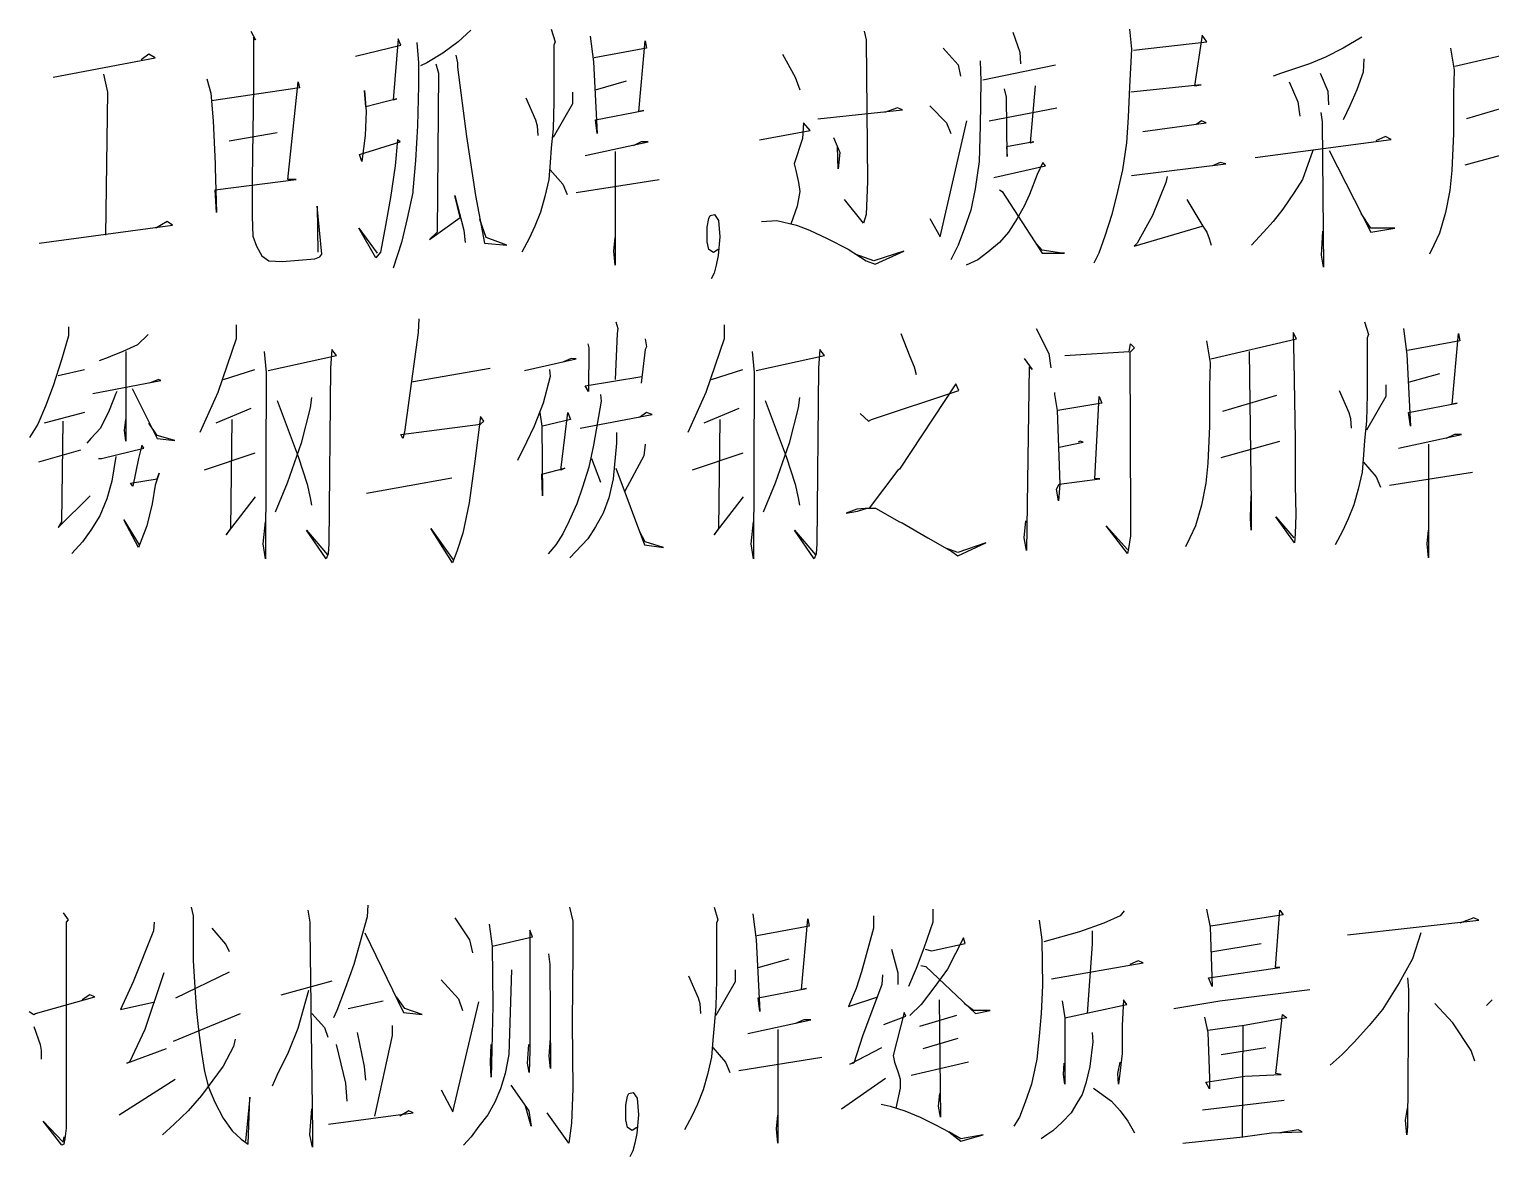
# Model space of a CAD drawing. Extents: x 0 to 8410, y 0 to 11890.
# Drawn here: x 6921.9 to 7221.4, y 10664.8 to 10896 of the extents above; entities that cross this region are included whole.
import ezdxf

# ---------------------------------------------------------------- set-up
doc = ezdxf.new("R2010")
doc.units = 0
doc.header["$MEASUREMENT"] = 0
doc.layers.add('6', color=7, linetype='Continuous')
doc.layers.add('8', color=7, linetype='Continuous')

# ---------------------------------------------------------------- blocks, each defined once
blk = doc.blocks.new('BLKENT759')
at = {"layer": '8', "color": 2, "linetype": 'Continuous'}
for p, q in [((7028.85, 10896), (7029.64, 10893.4)), ((7147.35, 10896), (7147.74, 10891.9)), ((6967.29, 10895.6), (6968.2, 10893.8)), ((6968.2, 10893.8), (6967.81, 10894.4)), ((6967.81, 10894.4), (6967.81, 10884.4)), ((6997.48, 10894), (6996.43, 10881.5)), ((6998, 10892.7), (6997.48, 10894)), ((7001.27, 10893.3), (7001.66, 10889.1)), ((7009.77, 10893.4), (7006.63, 10891.1)), ((7012.38, 10895.8), (7009.77, 10893.4)), ((7029.64, 10893.4), (7029.38, 10892.7)), ((7036.83, 10894.6), (7037.48, 10889.3)), ((7046.76, 10879.1), (7048.07, 10893.6)), ((7048.07, 10893.6), (7048.33, 10892.1)), ((7092.97, 10895.6), (7093.36, 10893.8)), ((7093.36, 10893.8), (7093.62, 10864.8)), ((7123.43, 10895.4), (7124.87, 10891.3)), ((7148.13, 10891.7), (7163.17, 10893.4)), ((7162.25, 10894.8), (7160.68, 10884.4)), ((7163.17, 10893.4), (7162.25, 10894.8)), ((7194.93, 10894.4), (7191.14, 10892.1)), ((6926.76, 10886.2), (6947.68, 10890.1)), ((6946.37, 10890.9), (6944.8, 10889.7)), ((6947.68, 10890.1), (6946.37, 10890.9)), ((6988.72, 10890.5), (6998, 10892.7)), ((7006.63, 10891.1), (7003.36, 10889.1)), ((7009.25, 10890.7), (7009.64, 10889.1)), ((7029.38, 10892.7), (7029.38, 10881.1)), ((7048.33, 10892.1), (7037.61, 10890.1)), ((7076.24, 10890.9), (7078.85, 10886.2)), ((7109.18, 10892.1), (7112.19, 10888.7)), ((7124.87, 10891.3), (7125, 10888.9)), ((7147.74, 10891.9), (7147.35, 10884.2)), ((7187.48, 10890.3), (7184.21, 10888.9)), ((7191.14, 10892.1), (7187.48, 10890.3)), ((7213.1, 10892.1), (7213.88, 10887.6)), ((7214.02, 10888.4), (7231.53, 10892.5)), ((7001.66, 10889.1), (7001.66, 10884.4)), ((7003.36, 10889.1), (7002.06, 10888.5)), ((7005.19, 10888.9), (7005.72, 10887)), ((7009.64, 10889.1), (7009.64, 10888.2)), ((7009.64, 10888.2), (7011.47, 10874)), ((7037.48, 10889.3), (7038.26, 10874.6)), ((7112.19, 10888.7), (7112.71, 10886.4)), ((7116.76, 10889.5), (7116.89, 10885.4)), ((7117.28, 10885.6), (7132.19, 10888.7)), ((7180.94, 10887.8), (7178.46, 10887)), ((7184.21, 10888.9), (7180.94, 10887.8)), ((7195.19, 10887.2), (7193.89, 10883.6)), ((7195.32, 10889.9), (7195.19, 10887.2)), ((7213.88, 10887.6), (7213.75, 10882.7)), ((6937.09, 10886.8), (6937.87, 10883.1)), ((6958.27, 10885.8), (6959.05, 10882.9)), ((6967.81, 10884.4), (6967.55, 10865.4)), ((6974.87, 10865.2), (6976.96, 10885.2)), ((6976.96, 10885.2), (6977.22, 10884)), ((7001.66, 10884.4), (7001.4, 10876.2)), ((7005.72, 10887), (7005.45, 10854.4)), ((7037.87, 10883.6), (7044.28, 10885.4)), ((7078.85, 10886.2), (7079.77, 10883.6)), ((7116.89, 10885.4), (7116.76, 10876.2)), ((7128, 10884.4), (7126.96, 10872.7)), ((7147.35, 10884.2), (7147.09, 10878)), ((7161.99, 10884.6), (7147.61, 10883.1)), ((7160.68, 10884.4), (7161.99, 10884.6)), ((7178.46, 10887), (7176.76, 10886.4)), ((7180.03, 10885.2), (7181.86, 10881.1)), ((7186.43, 10887), (7188, 10883.3)), ((6937.87, 10883.1), (6937.48, 10853.8)), ((6959.05, 10882.9), (6959.57, 10877.2)), ((6977.22, 10884), (6959.18, 10881.3)), ((6990.81, 10880.1), (6990.55, 10883.4)), ((6990.55, 10883.4), (6990.94, 10879.1)), ((6997.22, 10881.7), (6990.81, 10880.1)), ((6996.43, 10881.5), (6997.22, 10881.7)), ((7023.62, 10881.9), (7025.59, 10877.4)), ((7029.38, 10881.1), (7029.25, 10875.6)), ((7033.17, 10883.1), (7033.17, 10880.7)), ((7122.12, 10882.1), (7121.73, 10883.8)), ((7122.25, 10869.9), (7122.12, 10882.1)), ((7181.86, 10881.1), (7182.25, 10878.2)), ((7188, 10883.3), (7188.13, 10880.5)), ((7193.89, 10883.6), (7192.45, 10880.3)), ((7213.75, 10882.7), (7213.75, 10874.6)), ((6990.94, 10879.1), (6990.68, 10874.2)), ((7033.17, 10880.7), (7029.25, 10873.8)), ((7037.87, 10877.4), (7047.81, 10879.3)), ((7047.81, 10879.3), (7046.76, 10879.1)), ((7083.43, 10877.6), (7100.81, 10879.5)), ((7099.77, 10879.9), (7097.15, 10878.9)), ((7100.81, 10879.5), (7099.77, 10879.9)), ((7106.43, 10880.3), (7109.83, 10876.8)), ((7118.59, 10877.2), (7132.45, 10879.9)), ((7186.56, 10878.9), (7186.83, 10877)), ((7192.45, 10880.3), (7191.14, 10877.4)), ((7227.48, 10880.9), (7216.37, 10877.6)), ((6959.57, 10877.2), (6959.96, 10868.4)), ((7001.4, 10876.2), (7001.01, 10869.1)), ((7025.59, 10877.4), (7025.98, 10876.2)), ((7025.98, 10876.2), (7026.11, 10874.2)), ((7029.25, 10875.6), (7028.85, 10871.7)), ((7038.26, 10874.6), (7037.87, 10877.4)), ((7071.53, 10873.3), (7081.86, 10875.2)), ((7080.55, 10876.8), (7080.29, 10873.6)), ((7081.86, 10875.2), (7080.55, 10876.8)), ((7108.53, 10853.4), (7114.02, 10877.2)), ((7109.83, 10876.8), (7110.75, 10874.6)), ((7116.76, 10876.2), (7116.5, 10868.9)), ((7147.09, 10878), (7146.7, 10872.7)), ((7150.09, 10875), (7163.04, 10876.8)), ((7162.12, 10877.2), (7160.94, 10876.4)), ((7163.04, 10876.8), (7162.12, 10877.2)), ((7186.83, 10877), (7187.09, 10847.2)), ((6962.84, 10873.1), (6972.64, 10874.8)), ((6989.51, 10870.3), (6997.87, 10872.9)), ((6990.68, 10874.2), (6990.03, 10868.9)), ((6997.35, 10873.3), (6996.83, 10868)), ((6997.87, 10872.9), (6997.35, 10873.3)), ((7011.47, 10874), (7013.3, 10861.9)), ((7035.78, 10870.1), (7048.72, 10872.9)), ((7047.28, 10872.9), (7045.59, 10872.1)), ((7048.72, 10872.9), (7047.28, 10872.9)), ((7080.29, 10873.6), (7078.59, 10868.4)), ((7086.7, 10873.8), (7088, 10870.7)), ((7127.74, 10872.9), (7122.12, 10871.9)), ((7126.96, 10872.7), (7127.74, 10872.9)), ((7146.7, 10872.7), (7145.91, 10867.2)), ((7173.1, 10869.7), (7200.94, 10873.4)), ((7199.77, 10874), (7197.81, 10873.1)), ((7200.94, 10873.4), (7199.77, 10874)), ((7213.75, 10874.6), (7213.36, 10867)), ((6990.03, 10868.9), (6989.51, 10870.3)), ((7001.01, 10869.1), (7000.49, 10862.9)), ((7028.85, 10871.7), (7028.59, 10868.7)), ((7041.93, 10870.9), (7041.93, 10847.6)), ((7087.61, 10867.4), (7087.48, 10871.9)), ((7088, 10870.7), (7087.61, 10867.4)), ((7122.12, 10871.9), (7122.25, 10869.9)), ((7184.87, 10871.1), (7182.77, 10865.2)), ((7188.26, 10871.1), (7196.76, 10854.4)), ((7216.11, 10868.2), (7228.13, 10871.5)), ((6959.96, 10868.4), (6959.96, 10867.6)), ((6959.96, 10867.6), (6960.23, 10858.4)), ((6996.83, 10868), (6995.91, 10861.5)), ((7028.59, 10868.7), (7028.33, 10865.2)), ((7028.59, 10867.2), (7031.21, 10864.2)), ((7078.59, 10868.4), (7078.98, 10867)), ((7078.98, 10867), (7079.51, 10864.6)), ((7116.5, 10868.9), (7115.72, 10863.3)), ((7119.51, 10865.6), (7130.09, 10868)), ((7128.4, 10866.2), (7126.83, 10862.1)), ((7129.57, 10868.7), (7128.4, 10866.2)), ((7130.09, 10868), (7129.57, 10868.7)), ((7145.91, 10867.2), (7144.87, 10862.7)), ((7147.74, 10866), (7167.09, 10868.4)), ((7165.91, 10868.7), (7164.34, 10868)), ((7167.09, 10868.4), (7165.91, 10868.7)), ((7213.36, 10867), (7212.97, 10862.9)), ((6959.96, 10863.1), (6976.57, 10865.2)), ((6960.23, 10858.4), (6959.96, 10863.1)), ((6967.55, 10865.4), (6967.55, 10857.6)), ((6976.57, 10865.2), (6974.87, 10865.2)), ((7028.33, 10865.2), (7027.55, 10861.7)), ((7031.21, 10864.2), (7032.12, 10862.1)), ((7033.95, 10862.5), (7050.94, 10865.2)), ((7079.51, 10864.6), (7079.77, 10862.7)), ((7093.62, 10864.8), (7093.36, 10858)), ((7115.72, 10863.3), (7114.8, 10858.9)), ((7120.68, 10863.1), (7121.21, 10862.7)), ((7154.8, 10864.6), (7152.06, 10857.8)), ((7155.06, 10865.8), (7154.8, 10864.6)), ((7182.77, 10865.2), (7181.07, 10862.5)), ((6995.91, 10861.5), (6994.74, 10855)), ((7000.49, 10862.5), (6999.31, 10857.2)), ((7000.49, 10862.9), (7000.49, 10862.5)), ((7010.16, 10857.4), (7009.11, 10861.9)), ((7009.11, 10861.9), (7010.94, 10854.8)), ((7013.3, 10861.9), (7015.13, 10852.1)), ((7027.55, 10861.7), (7026.63, 10858.5)), ((7079.77, 10862.7), (7079.25, 10859.7)), ((7092.84, 10856.2), (7088.92, 10861.1)), ((7121.21, 10862.7), (7129.44, 10850.1)), ((7126.83, 10862.1), (7125.78, 10859.7)), ((7144.87, 10862.7), (7143.69, 10858)), ((7159.11, 10861.1), (7162.38, 10855.6)), ((7181.07, 10862.5), (7178.72, 10859.1)), ((7212.97, 10862.9), (7212.06, 10858.4)), ((6967.55, 10857.6), (6967.68, 10853.6)), ((6981.8, 10849.9), (6980.88, 10859.7)), ((6980.88, 10859.7), (6981.01, 10850.3)), ((6999.31, 10857.2), (6998.13, 10852.3)), ((7003.89, 10852.9), (7010.16, 10857.4)), ((7026.63, 10858.5), (7025.45, 10855.6)), ((7060.81, 10855.4), (7061.14, 10857.2)), ((7061.14, 10857.2), (7061.4, 10857.8)), ((7061.4, 10857.8), (7062.32, 10858)), ((7062.32, 10858), (7063.1, 10856.8)), ((7079.25, 10859.7), (7077.94, 10856)), ((7093.36, 10858), (7092.84, 10856.2)), ((7106.43, 10857.2), (7108.53, 10853.4)), ((7114.8, 10858.9), (7113.49, 10855.2)), ((7124.34, 10857.2), (7122.51, 10854.4)), ((7125.78, 10859.7), (7124.34, 10857.2)), ((7143.69, 10858), (7142.25, 10853.6)), ((7152.06, 10857.8), (7148.92, 10852.1)), ((7178.72, 10859.1), (7176.76, 10856.6)), ((7196.76, 10855.2), (7194.8, 10858.2)), ((7212.06, 10858.4), (7210.88, 10854.2)), ((6923.89, 10852.1), (6951.21, 10855.8)), ((6950.16, 10856.6), (6947.81, 10855.2)), ((6951.21, 10855.8), (6950.16, 10856.6)), ((6992.91, 10849.1), (6989.38, 10855.2)), ((6989.38, 10855.2), (6993.17, 10850.1)), ((6994.74, 10855), (6993.82, 10850.3)), ((7005.45, 10854.4), (7003.89, 10852.9)), ((7010.94, 10854.8), (7011.21, 10852.3)), ((7015.52, 10853.3), (7014.21, 10857)), ((7025.45, 10855.6), (7024.28, 10853.1)), ((7060.81, 10852.4), (7060.81, 10855.4)), ((7063.1, 10856.8), (7063.36, 10853.4)), ((7071.93, 10856.6), (7075.06, 10856.8)), ((7075.06, 10856.8), (7079.11, 10855.8)), ((7079.11, 10855.8), (7081.73, 10854.8)), ((7081.73, 10854.8), (7085.39, 10853.1)), ((7113.49, 10855.2), (7112.19, 10851.7)), ((7122.51, 10854.4), (7120.68, 10852.3)), ((7148.26, 10851.5), (7162.25, 10855.6)), ((7162.38, 10855.6), (7163.17, 10854.4)), ((7163.17, 10854.4), (7163.69, 10853.1)), ((7174.8, 10854.4), (7172.32, 10851.7)), ((7176.76, 10856.6), (7174.8, 10854.4)), ((7186.7, 10849.7), (7186.96, 10854.6)), ((7196.76, 10854.4), (7201.73, 10855.2)), ((7201.73, 10855.2), (7196.76, 10855.2)), ((7210.88, 10854.2), (7209.7, 10851.7)), ((6967.68, 10853.6), (6968.46, 10851.5)), ((6968.46, 10851.5), (6969.51, 10849.5)), ((6998.13, 10852.3), (6996.43, 10847)), ((7015.13, 10852.1), (7019.7, 10851.7)), ((7019.7, 10851.7), (7015.52, 10853.3)), ((7024.28, 10853.1), (7022.84, 10850.3)), ((7041.66, 10850.5), (7041.93, 10853.3)), ((7061.14, 10850.8), (7060.81, 10852.4)), ((7063.36, 10853.4), (7063.04, 10849.6)), ((7085.39, 10853.1), (7089.7, 10850.9)), ((7112.19, 10851.7), (7110.75, 10848.7)), ((7120.68, 10852.3), (7118.33, 10850.3)), ((7129.44, 10850.7), (7127.87, 10852.5)), ((7142.25, 10853.6), (7141.07, 10850.1)), ((7148.92, 10852.1), (7148.26, 10851.5)), ((7163.69, 10853.1), (7164.08, 10851.7)), ((7209.7, 10851.7), (7208.79, 10849.9)), ((6969.51, 10849.5), (6970.94, 10848.5)), ((6970.94, 10848.5), (6973.69, 10848.4)), ((6973.69, 10848.4), (6980.36, 10848.9)), ((6980.36, 10848.9), (6981.4, 10849.3)), ((6981.4, 10849.3), (6981.8, 10849.9)), ((6993.82, 10850.3), (6992.91, 10849.1)), ((7041.93, 10847.6), (7041.66, 10850.5)), ((7062.06, 10850.2), (7061.14, 10850.8)), ((7063.04, 10850.8), (7062.06, 10850.2)), ((7063.04, 10849.6), (7062.64, 10847.6)), ((7089.7, 10850.9), (7093.36, 10848.5)), ((7094.93, 10848.5), (7091.14, 10849.9)), ((7093.36, 10848.5), (7095.19, 10847.8)), ((7101.08, 10850.5), (7094.93, 10848.5)), ((7095.19, 10847.8), (7101.08, 10850.5)), ((7116.24, 10848.7), (7113.89, 10847.6)), ((7118.33, 10850.3), (7116.24, 10848.7)), ((7133.49, 10850.1), (7129.44, 10850.7)), ((7129.44, 10850.1), (7134.02, 10850.1)), ((7134.02, 10850.1), (7133.49, 10850.1)), ((7141.07, 10850.1), (7140.03, 10848)), ((7187.09, 10847.2), (7186.7, 10849.7)), ((7062.19, 10846), (7061.6, 10844.8)), ((7062.64, 10847.6), (7062.19, 10846)), ((7001.67, 10836.6), (7001.54, 10833.8)), ((6929.9, 10833.1), (6928.46, 10828.2)), ((6929.9, 10835), (6929.9, 10833.1)), ((6946.24, 10833.4), (6944.02, 10831.3)), ((6964.28, 10835.4), (6964.28, 10832.5)), ((7001.54, 10833.8), (6998.79, 10813.4)), ((7042.32, 10833.6), (7041.93, 10824.2)), ((7042.06, 10836), (7042.45, 10834.6)), ((7042.45, 10834.6), (7042.32, 10833.6)), ((7064.28, 10835.4), (7064.28, 10832.5)), ((7100.49, 10833.6), (7102.32, 10828.9)), ((7128.2, 10834.6), (7130.82, 10829.5)), ((7181.53, 10832.5), (7180.88, 10833.8)), ((7180.88, 10833.8), (7181.01, 10828)), ((7195.52, 10836), (7196.31, 10833.4)), ((7196.31, 10833.4), (7196.04, 10832.7)), ((7203.49, 10834.6), (7204.15, 10829.3)), ((7213.43, 10819.1), (7214.74, 10833.6)), ((7214.74, 10833.6), (7215, 10832.1)), ((6944.02, 10831.3), (6941.01, 10829.9)), ((6964.28, 10832.5), (6960.49, 10821.5)), ((6983.89, 10830.3), (6983.63, 10826.6)), ((6984.8, 10829.1), (6983.89, 10830.3)), ((7036.31, 10831.5), (7036.57, 10830.7)), ((7036.57, 10830.7), (7036.44, 10821.7)), ((7048.07, 10830.3), (7047.29, 10823.4)), ((7048.07, 10832.5), (7048.33, 10830.9)), ((7048.33, 10830.9), (7048.07, 10830.3)), ((7064.28, 10832.5), (7060.49, 10821.5)), ((7083.89, 10830.3), (7083.63, 10826.6)), ((7084.8, 10829.1), (7083.89, 10830.3)), ((7147.29, 10829.9), (7147.55, 10831.5)), ((7148.33, 10830.7), (7147.42, 10829.7)), ((7147.55, 10831.5), (7148.33, 10830.7)), ((7163.1, 10832.1), (7163.89, 10827.6)), ((7164.02, 10828.4), (7181.53, 10832.5)), ((7196.04, 10832.7), (7196.04, 10821.1)), ((7215, 10832.1), (7204.28, 10830.1)), ((6928.46, 10828.2), (6926.76, 10822.9)), ((6938.01, 10828.7), (6936.18, 10828)), ((6938.53, 10828.9), (6938.01, 10828.7)), ((6941.01, 10829.9), (6938.53, 10828.9)), ((6941.67, 10829.9), (6941.67, 10811.5)), ((6970.03, 10829.9), (6970.42, 10825.6)), ((6970.82, 10826), (6984.8, 10829.1)), ((7023.37, 10826), (7033.95, 10828.4)), ((7032.91, 10828.5), (7031.34, 10827.8)), ((7033.95, 10828.4), (7032.91, 10828.5)), ((7070.03, 10829.9), (7070.42, 10825.6)), ((7070.82, 10826), (7084.8, 10829.1)), ((7102.32, 10828.9), (7103.23, 10826.8)), ((7125.72, 10828.5), (7127.42, 10826.2)), ((7130.82, 10829.5), (7131.21, 10826.6)), ((7134.08, 10829.1), (7147.29, 10829.9)), ((7147.42, 10829.7), (7147.55, 10795.4)), ((7163.89, 10827.6), (7163.76, 10822.7)), ((7171.86, 10829.9), (7172.25, 10798.7)), ((7181.01, 10828), (7181.27, 10811.9)), ((7204.15, 10829.3), (7204.93, 10814.6)), ((6927.81, 10825), (6933.17, 10826.2)), ((6948.33, 10824.2), (6946.5, 10823.4)), ((6948.86, 10824), (6948.33, 10824.2)), ((6961.67, 10824.2), (6968.07, 10826.2)), ((6970.42, 10825.6), (6970.29, 10787.4)), ((6983.63, 10826.6), (6983.23, 10790.5)), ((7016.31, 10826.4), (7000.23, 10823.6)), ((7028.59, 10824.8), (7027.16, 10819.3)), ((7028.46, 10826.2), (7028.59, 10824.8)), ((7035.78, 10822.9), (7047.42, 10824.8)), ((7061.67, 10824.2), (7068.07, 10826.2)), ((7070.42, 10825.6), (7070.29, 10787.4)), ((7083.63, 10826.6), (7083.23, 10790.5)), ((7103.23, 10826.8), (7103.63, 10825.2)), ((7126.76, 10826.8), (7126.24, 10789.1)), ((7127.42, 10826.2), (7126.76, 10826.8)), ((7204.54, 10823.6), (7210.95, 10825.4)), ((6926.76, 10822.9), (6925.2, 10818.7)), ((6934.87, 10821.3), (6948.86, 10824)), ((6939.58, 10821.3), (6938.27, 10817.8)), ((6939.84, 10821.7), (6939.58, 10821.3)), ((6942.97, 10822.3), (6948.07, 10812.1)), ((6960.49, 10821.5), (6958.66, 10817.4)), ((7036.44, 10821.7), (7035.78, 10822.9)), ((7060.49, 10821.5), (7058.66, 10817.4)), ((7094.48, 10816), (7112.38, 10821.9)), ((7111.73, 10823.3), (7100.23, 10805.8)), ((7112.38, 10821.9), (7111.73, 10823.3)), ((7131.99, 10821.5), (7131.99, 10821.1)), ((7163.76, 10822.7), (7163.76, 10814.6)), ((7190.29, 10821.9), (7192.25, 10817.4)), ((7199.84, 10823.1), (7199.84, 10820.7)), ((6925.2, 10818.7), (6923.63, 10815)), ((6967.29, 10818.2), (6960.1, 10815.2)), ((6972.65, 10819.9), (6976.96, 10808.4)), ((6979.44, 10818.4), (6977.61, 10811.1)), ((6979.71, 10820.5), (6979.44, 10818.4)), ((7027.16, 10819.3), (7025.33, 10814.6)), ((7039.05, 10819.7), (7037.48, 10810.7)), ((7038.92, 10821.1), (7039.05, 10819.7)), ((7067.29, 10818.2), (7060.1, 10815.2)), ((7072.65, 10819.9), (7076.96, 10808.4)), ((7079.44, 10818.4), (7077.61, 10811.1)), ((7079.71, 10820.5), (7079.44, 10818.4)), ((7131.99, 10821.1), (7132.52, 10817.8)), ((7141.67, 10819.3), (7132.65, 10817.8)), ((7140.23, 10803.8), (7141.14, 10820.7)), ((7141.14, 10820.7), (7141.67, 10819.3)), ((7177.48, 10820.9), (7166.37, 10817.6)), ((7196.04, 10821.1), (7195.91, 10815.6)), ((7199.84, 10820.7), (7195.91, 10813.8)), ((7204.54, 10817.4), (7214.48, 10819.3)), ((7214.48, 10819.3), (7213.43, 10819.1)), ((6933.17, 10817.4), (6924.93, 10815.2)), ((6928.73, 10815.6), (6928.46, 10795)), ((6938.27, 10817.8), (6936.44, 10814.2)), ((6941.41, 10813.8), (6941.67, 10816)), ((6948.07, 10812.7), (6946.37, 10815.2)), ((6958.66, 10817.4), (6956.83, 10813.3)), ((6963.37, 10816), (6963.1, 10793.6)), ((7014.35, 10816.6), (7013.17, 10807.4)), ((7015, 10815.6), (7014.35, 10816.6)), ((7014.35, 10815), (7015, 10815.6)), ((7026.5, 10817.4), (7026.89, 10814.6)), ((7032.78, 10816), (7027.03, 10814.6)), ((7030.82, 10805.6), (7032.25, 10817.4)), ((7032.25, 10817.4), (7032.78, 10816)), ((7034.74, 10814.2), (7049.51, 10817)), ((7048.33, 10817.4), (7046.89, 10816.4)), ((7049.51, 10817), (7048.33, 10817.4)), ((7058.66, 10817.4), (7056.83, 10813.3)), ((7063.37, 10816), (7063.1, 10793.6)), ((7092.12, 10817.2), (7093.82, 10815.6)), ((7093.82, 10815.6), (7094.48, 10816)), ((7132.52, 10817.8), (7133.04, 10802.7)), ((7192.25, 10817.4), (7192.65, 10816.2)), ((7192.65, 10816.2), (7192.78, 10814.2)), ((7195.91, 10815.6), (7195.52, 10811.7)), ((7204.93, 10814.6), (7204.54, 10817.4)), ((6923.63, 10815), (6921.93, 10812.3)), ((6936.44, 10814.2), (6934.48, 10812.1)), ((6941.67, 10811.5), (6941.41, 10813.8)), ((6951.73, 10811.7), (6948.07, 10812.7)), ((6998.01, 10812.9), (7014.35, 10815)), ((6998.4, 10812.1), (6998.01, 10812.9)), ((6998.79, 10813.4), (6998.4, 10812.1)), ((7025.33, 10814.6), (7023.76, 10811.3)), ((7026.89, 10814.6), (7027.03, 10800.3)), ((7042.19, 10813.3), (7042.19, 10811.1)), ((7163.76, 10814.6), (7163.36, 10807)), ((7202.45, 10810.1), (7215.39, 10812.9)), ((7213.95, 10812.9), (7212.25, 10812.1)), ((7215.39, 10812.9), (7213.95, 10812.9)), ((6932.39, 10809.7), (6923.76, 10807.2)), ((6934.48, 10812.1), (6933.69, 10811.1)), ((6936.7, 10808), (6945.33, 10810.1)), ((6944.93, 10810.7), (6944.28, 10808)), ((6945.33, 10810.1), (6944.93, 10810.7)), ((6948.07, 10812.1), (6951.73, 10811.7)), ((6977.61, 10811.1), (6974.74, 10802.9)), ((7023.76, 10811.3), (7021.93, 10807.6)), ((7037.48, 10810.7), (7036.57, 10806.2)), ((7042.19, 10811.1), (7041.54, 10803.8)), ((7048.07, 10810.9), (7047.81, 10808.5)), ((7077.61, 10811.1), (7074.74, 10802.9)), ((7132.91, 10810.3), (7137.87, 10811.3)), ((7137.22, 10811.5), (7136.83, 10811.3)), ((7137.87, 10811.3), (7137.22, 10811.5)), ((7166.11, 10808.2), (7178.14, 10811.5)), ((7181.27, 10811.9), (7181.27, 10803.4)), ((7195.52, 10811.7), (7195.26, 10808.7)), ((7208.59, 10810.9), (7208.59, 10787.6)), ((6936.05, 10808), (6936.7, 10808)), ((6939.58, 10808.4), (6938.79, 10803.3)), ((6944.28, 10808), (6943.1, 10802.3)), ((6968.07, 10809.1), (6957.74, 10805.6)), ((6976.96, 10808.4), (6978.79, 10802.7)), ((7013.17, 10807.4), (7011.99, 10798.9)), ((7036.57, 10806.2), (7035.26, 10802.1)), ((7037.09, 10808), (7038.92, 10803.1)), ((7047.81, 10808.5), (7043.89, 10801.3)), ((7068.07, 10809.1), (7057.74, 10805.6)), ((7076.96, 10808.4), (7078.79, 10802.7)), ((7163.36, 10807), (7162.97, 10802.9)), ((7195.26, 10808.7), (7195, 10805.2)), ((7195.26, 10807.2), (7197.87, 10804.2)), ((6938.79, 10803.3), (6937.75, 10799.7)), ((6942.58, 10802.9), (6948.07, 10803.8)), ((6948.46, 10805), (6947.68, 10802.5)), ((6948.07, 10803.8), (6948.46, 10805)), ((6990.95, 10800.9), (7008.46, 10804)), ((7026.89, 10804.8), (7031.6, 10806)), ((7027.03, 10800.3), (7026.89, 10804.8)), ((7031.6, 10806), (7030.82, 10805.6)), ((7041.54, 10803.8), (7040.62, 10799.9)), ((7042.06, 10806), (7047.94, 10790.3)), ((7099.84, 10805.6), (7093.95, 10797.8)), ((7100.23, 10805.8), (7099.84, 10805.6)), ((7132.91, 10802.7), (7141.27, 10803.8)), ((7141.27, 10803.8), (7140.23, 10803.8)), ((7181.27, 10803.4), (7181.27, 10802.5)), ((7195, 10805.2), (7194.21, 10801.7)), ((7197.87, 10804.2), (7198.79, 10802.1)), ((7200.62, 10802.5), (7217.61, 10805.2)), ((6927.81, 10793.8), (6934.35, 10800.3)), ((6943.1, 10802.3), (6942.58, 10802.9)), ((6947.68, 10802.5), (6947.03, 10798.7)), ((6974.74, 10802.9), (6972.25, 10797)), ((6978.79, 10802.7), (6979.44, 10799.9)), ((7035.26, 10802.1), (7034.08, 10798.7)), ((7074.74, 10802.9), (7072.25, 10797)), ((7078.79, 10802.7), (7079.44, 10799.9)), ((7132.38, 10801.7), (7132.91, 10802.7)), ((7132.78, 10799.3), (7132.38, 10801.7)), ((7133.04, 10802.7), (7132.78, 10799.3)), ((7162.97, 10802.9), (7162.06, 10798.4)), ((7172.12, 10795.8), (7172.25, 10800.3)), ((7181.27, 10802.5), (7181.4, 10796.4)), ((7194.21, 10801.7), (7193.3, 10798.5)), ((6937.75, 10799.7), (6936.31, 10796.2)), ((6947.03, 10798.7), (6945.98, 10794.2)), ((6962.19, 10792.3), (6968.2, 10800.1)), ((6979.44, 10799.9), (6979.71, 10798.4)), ((7011.99, 10798.9), (7010.69, 10792.7)), ((7034.08, 10798.7), (7032.52, 10795.2)), ((7040.62, 10799.9), (7039.44, 10796.8)), ((7062.19, 10792.3), (7068.2, 10800.1)), ((7079.44, 10799.9), (7079.71, 10798.4)), ((7091.47, 10797.6), (7089.25, 10796.8)), ((7089.25, 10796.8), (7091.6, 10797.2)), ((7093.95, 10797.8), (7091.47, 10797.6)), ((7091.6, 10797.2), (7093.56, 10797.8)), ((7093.56, 10797.8), (7095.26, 10797.8)), ((7095.26, 10797.8), (7100.23, 10795)), ((7162.06, 10798.4), (7160.88, 10794.2)), ((7172.25, 10798.7), (7172.25, 10793.3)), ((7193.3, 10798.5), (7192.12, 10795.6)), ((6928.46, 10795), (6927.81, 10793.8)), ((6936.31, 10796.2), (6934.48, 10793.3)), ((6944.28, 10789.7), (6941.27, 10795.4)), ((6941.27, 10795.4), (6944.41, 10790.3)), ((6945.98, 10794.2), (6944.93, 10791.5)), ((6969.77, 10790.5), (6970.29, 10795)), ((7032.52, 10795.2), (7031.21, 10792.5)), ((7039.44, 10796.8), (7037.88, 10794)), ((7069.77, 10790.5), (7070.29, 10795)), ((7100.23, 10795), (7100.75, 10794.8)), ((7100.75, 10794.8), (7105.98, 10791.7)), ((7125.72, 10791.7), (7126.11, 10795.2)), ((7146.89, 10788.5), (7142.58, 10794.2)), ((7142.58, 10794.2), (7146.89, 10789.3)), ((7147.55, 10795.4), (7147.55, 10792.1)), ((7160.88, 10794.2), (7159.7, 10791.7)), ((7172.25, 10793.3), (7172.12, 10795.8)), ((7181.14, 10790.7), (7177.35, 10796)), ((7177.35, 10796), (7181.01, 10791.7)), ((7181.4, 10796.4), (7181.27, 10792.5)), ((7192.12, 10795.6), (7190.95, 10793.1)), ((6934.48, 10793.3), (6932.78, 10790.9)), ((6944.93, 10791.5), (6944.28, 10789.7)), ((6963.1, 10793.6), (6962.19, 10792.3)), ((6982.71, 10787.4), (6978.66, 10793.3)), ((6978.66, 10793.3), (6982.97, 10788.2)), ((7008.59, 10786.6), (7004.15, 10793.6)), ((7004.15, 10793.6), (7008.72, 10787.2)), ((7010.69, 10792.7), (7009.51, 10788.9)), ((7031.21, 10792.5), (7029.77, 10790.3)), ((7036.31, 10791.5), (7032.65, 10787.6)), ((7037.88, 10794), (7036.31, 10791.5)), ((7048.07, 10790.9), (7046.89, 10793.1)), ((7063.1, 10793.6), (7062.19, 10792.3)), ((7082.71, 10787.4), (7078.66, 10793.3)), ((7078.66, 10793.3), (7082.97, 10788.2)), ((7105.98, 10791.7), (7110.95, 10788.9)), ((7126.24, 10789.1), (7125.72, 10791.7)), ((7147.55, 10792.1), (7147.16, 10789.5)), ((7159.7, 10791.7), (7158.79, 10789.9)), ((7181.27, 10792.5), (7181.14, 10790.7)), ((7190.95, 10793.1), (7189.51, 10790.3)), ((7208.33, 10790.5), (7208.59, 10793.3)), ((6932.78, 10790.9), (6930.56, 10788.5)), ((6970.29, 10787.4), (6969.77, 10790.5)), ((6983.1, 10788.4), (6982.71, 10787.4)), ((6983.23, 10790.5), (6983.1, 10788.4)), ((7009.51, 10788.9), (7008.59, 10786.6)), ((7029.77, 10790.3), (7028.2, 10788.4)), ((7047.94, 10790.3), (7051.86, 10789.7)), ((7051.86, 10789.7), (7048.07, 10790.9)), ((7070.29, 10787.4), (7069.77, 10790.5)), ((7083.1, 10788.4), (7082.71, 10787.4)), ((7083.23, 10790.5), (7083.1, 10788.4)), ((7112.12, 10788.7), (7109.9, 10789.5)), ((7110.95, 10788.9), (7112.12, 10788)), ((7112.12, 10788), (7117.87, 10790.7)), ((7117.87, 10790.7), (7112.12, 10788.7)), ((7147.16, 10789.5), (7146.89, 10788.5)), ((7208.59, 10787.6), (7208.33, 10790.5)), ((6991.27, 10716.4), (6991.14, 10714)), ((6928.79, 10714.8), (6929.83, 10713.4)), ((6929.83, 10713.4), (6929.44, 10712.9)), ((6955.06, 10716), (6955.45, 10714.2)), ((6955.45, 10714.2), (6955.45, 10705)), ((6978.98, 10715.4), (6979.38, 10712.9)), ((6991.14, 10714), (6988.4, 10704.2)), ((7009.05, 10713.8), (7012.06, 10709.3)), ((7032.58, 10716), (7033.23, 10713.1)), ((7062.19, 10716), (7062.97, 10713.4)), ((7062.97, 10713.4), (7062.71, 10712.7)), ((7070.16, 10714.6), (7070.81, 10709.3)), ((7080.09, 10699.1), (7081.4, 10713.6)), ((7081.4, 10713.6), (7081.66, 10712.1)), ((7094.87, 10714.2), (7094.87, 10711.7)), ((7107.02, 10715.6), (7107.02, 10712.9)), ((7128.85, 10713.3), (7129.38, 10709.3)), ((7145.45, 10714.2), (7142.06, 10712.7)), ((7146.24, 10715.2), (7145.45, 10714.2)), ((7163.1, 10715.6), (7163.88, 10711.9)), ((7178.79, 10714.4), (7164.02, 10712.1)), ((7177.22, 10703.6), (7178.13, 10715.4)), ((7178.13, 10715.4), (7178.79, 10714.4)), ((7191.99, 10710.3), (7218.92, 10713.3)), ((7217.87, 10713.8), (7215, 10712.7)), ((7218.92, 10713.3), (7217.87, 10713.8)), ((6929.44, 10712.9), (6929.44, 10674.2)), ((6947.35, 10711.1), (6943.17, 10700.7)), ((6947.48, 10712.9), (6947.35, 10711.1)), ((6962.12, 10708.4), (6959.38, 10711.7)), ((6979.38, 10712.9), (6979.38, 10711.5)), ((6979.38, 10711.5), (6979.9, 10669.7)), ((6990.62, 10710.7), (6998.59, 10694.4)), ((7016.11, 10712.5), (7016.76, 10708)), ((7025, 10709.9), (7024.47, 10711.3)), ((7024.47, 10711.3), (7024.47, 10698.4)), ((7033.23, 10713.1), (7033.23, 10706.8)), ((7062.71, 10712.7), (7062.71, 10701.1)), ((7081.66, 10712.1), (7070.94, 10710.1)), ((7094.87, 10711.7), (7092.38, 10702.7)), ((7107.02, 10712.9), (7105.19, 10707.6)), ((7137.09, 10710.9), (7129.77, 10708.9)), ((7142.06, 10712.7), (7137.09, 10710.9)), ((7139.7, 10711.1), (7139.7, 10708.4)), ((7163.88, 10711.9), (7164.28, 10699.7)), ((7207.02, 10710.7), (7205.32, 10705.4)), ((6962.91, 10706.8), (6962.12, 10708.4)), ((7012.06, 10709.3), (7012.71, 10706.6)), ((7016.76, 10708), (7025, 10709.9)), ((7016.76, 10708), (7016.89, 10695.8)), ((7070.81, 10709.3), (7071.6, 10694.6)), ((7098.53, 10707.4), (7099.83, 10702.5)), ((7105.19, 10707.6), (7103.62, 10703.4)), ((7105.45, 10707.4), (7106.76, 10707)), ((7106.76, 10707), (7113.69, 10708.5)), ((7113.3, 10709.7), (7110.03, 10703.3)), ((7113.69, 10708.5), (7113.3, 10709.7)), ((7129.38, 10709.3), (7129.51, 10699.9)), ((7139.7, 10708.4), (7138.66, 10694.2)), ((7164.02, 10706.8), (7174.34, 10708.5)), ((6955.45, 10705), (6955.85, 10698.5)), ((7028.26, 10706.4), (7028.53, 10704.2)), ((7033.23, 10706.8), (7033.1, 10692.3)), ((7071.21, 10703.6), (7077.61, 10705.4)), ((7131.34, 10701.3), (7150.16, 10704.6)), ((7149.11, 10705), (7147.41, 10704.2)), ((7150.16, 10704.6), (7149.11, 10705)), ((7205.32, 10705.4), (7202.58, 10700.5)), ((6949.44, 10702.5), (6945.52, 10690.9)), ((6951.93, 10697.4), (6962.91, 10702.7)), ((6988.4, 10704.2), (6986.57, 10699.3)), ((7020.68, 10703.1), (7020.16, 10685.8)), ((7028.53, 10704.2), (7028.66, 10682.9)), ((7056.96, 10701.9), (7058.92, 10697.4)), ((7066.5, 10703.1), (7066.5, 10700.7)), ((7092.38, 10702.7), (7091.34, 10699.3)), ((7096.7, 10702.1), (7096.56, 10700.1)), ((7099.83, 10702.5), (7099.83, 10700.1)), ((7103.62, 10703.4), (7102.06, 10699.7)), ((7104.54, 10704), (7105.58, 10703.8)), ((7105.58, 10703.8), (7115.78, 10694.2)), ((7110.03, 10703.3), (7107.42, 10699.7)), ((7163.49, 10701.5), (7178.13, 10703.6)), ((7164.28, 10699.7), (7163.49, 10701.5)), ((7178.13, 10703.6), (7177.22, 10703.6)), ((7204.28, 10701.5), (7204.54, 10699.1)), ((6943.17, 10700.7), (6940.55, 10695)), ((6955.85, 10698.5), (6956.11, 10694.6)), ((6973.49, 10698), (6983.95, 10700.9)), ((6979.11, 10698.9), (6976.89, 10691.1)), ((6986.57, 10699.3), (6984.87, 10694.8)), ((7006.3, 10701.1), (7009.83, 10697.2)), ((7024.47, 10698.4), (7024.47, 10687.4)), ((7062.71, 10701.1), (7062.58, 10695.6)), ((7066.5, 10700.7), (7062.58, 10693.8)), ((7071.21, 10697.4), (7081.14, 10699.3)), ((7081.14, 10699.3), (7080.09, 10699.1)), ((7091.34, 10699.3), (7089.77, 10695.6)), ((7096.56, 10700.1), (7092.64, 10689.5)), ((7107.42, 10699.7), (7104.67, 10696)), ((7129.51, 10699.9), (7129.24, 10694.2)), ((7165.85, 10696.8), (7184.28, 10699.1)), ((7202.58, 10700.5), (7199.18, 10695)), ((7204.54, 10699.1), (7204.28, 10671.1)), ((6923.17, 10694.2), (6935.32, 10697.6)), ((6934.28, 10698), (6932.71, 10697)), ((6935.32, 10697.6), (6934.28, 10698)), ((6940.55, 10695), (6947.61, 10696.6)), ((6987.22, 10695.2), (6994.41, 10696.8)), ((6998.85, 10695.2), (6997.15, 10697.6)), ((7008.66, 10674), (7014.02, 10696.6)), ((7009.83, 10697.2), (7010.62, 10694.8)), ((7016.89, 10695.8), (7016.63, 10686.8)), ((7058.92, 10697.4), (7059.31, 10696.2)), ((7059.31, 10696.2), (7059.44, 10694.2)), ((7062.58, 10695.6), (7062.19, 10691.7)), ((7071.6, 10694.6), (7071.21, 10697.4)), ((7089.77, 10695.6), (7095.78, 10697.6)), ((7104.67, 10696), (7102.32, 10693.8)), ((7108.33, 10697), (7108.59, 10672.9)), ((7115.39, 10694.8), (7113.43, 10696.2)), ((7133.56, 10696.8), (7134.08, 10693.3)), ((7134.08, 10693.3), (7146.76, 10696)), ((7146.11, 10697), (7145.85, 10691.7)), ((7146.76, 10696), (7146.11, 10697)), ((7156.43, 10695.2), (7165.85, 10696.8)), ((7213.56, 10692.3), (7209.9, 10696.2)), ((7221.66, 10697), (7220.49, 10695.8)), ((6921.86, 10694.6), (6922.78, 10694)), ((6922.78, 10694), (6923.17, 10694.2)), ((6951.4, 10688.5), (6965.13, 10694.2)), ((6956.11, 10694.6), (6956.63, 10690.3)), ((6979.77, 10694.2), (6982.38, 10691.3)), ((6984.87, 10694.8), (6984.21, 10693.3)), ((6998.59, 10694.4), (7002.38, 10694)), ((7002.38, 10694), (6998.85, 10695.2)), ((7069.11, 10690.1), (7082.06, 10692.9)), ((7080.62, 10692.9), (7078.92, 10692.1)), ((7082.06, 10692.9), (7080.62, 10692.9)), ((7096.96, 10691.9), (7101.53, 10693.6)), ((7101.14, 10694.4), (7098.92, 10685.6)), ((7101.53, 10693.6), (7101.14, 10694.4)), ((7111.86, 10693.8), (7104.28, 10691.5)), ((7118.79, 10694.8), (7115.39, 10694.8)), ((7115.78, 10694.2), (7118.79, 10694.8)), ((7129.24, 10694.2), (7128.85, 10689.5)), ((7134.08, 10693.3), (7134.08, 10679.7)), ((7162.71, 10693.4), (7163.36, 10690.3)), ((7179.57, 10693.3), (7170.81, 10691.7)), ((7177.35, 10681.9), (7178.66, 10694)), ((7178.66, 10694), (7179.57, 10693.3)), ((7199.18, 10695), (7196.43, 10691.7)), ((6922.78, 10691.5), (6924.08, 10687.8)), ((6945.52, 10690.9), (6942.38, 10684.2)), ((6956.63, 10690.3), (6957.15, 10686.2)), ((6976.89, 10691.1), (6974.93, 10686.2)), ((6982.38, 10691.3), (6983.04, 10689.3)), ((6989.05, 10690.3), (6990.49, 10683.3)), ((6996.24, 10689.7), (6992.58, 10673.1)), ((6996.24, 10691.7), (6996.24, 10689.7)), ((7033.1, 10692.3), (7033.23, 10678.7)), ((7062.19, 10691.7), (7061.93, 10688.7)), ((7075.26, 10690.9), (7075.26, 10667.6)), ((7092.64, 10689.5), (7090.81, 10684)), ((7128.85, 10689.5), (7128.33, 10684.8)), ((7139.7, 10690.3), (7139.83, 10688.4)), ((7145.85, 10691.7), (7145.85, 10686)), ((7170.81, 10691.7), (7163.36, 10690.7)), ((7163.36, 10690.3), (7163.75, 10680.9)), ((7170.55, 10691.7), (7170.42, 10668.9)), ((7196.43, 10691.7), (7193.43, 10688.4)), ((7217.35, 10686.6), (7213.56, 10692.3)), ((6924.08, 10687.8), (6924.34, 10686.6)), ((6924.34, 10686.6), (6924.34, 10684.8)), ((6941.86, 10684), (6949.96, 10687)), ((6963.69, 10687.4), (6961.6, 10683.4)), ((6964.08, 10688.9), (6963.69, 10687.4)), ((6984.74, 10687.8), (6986.7, 10679.9)), ((7016.37, 10684.2), (7016.5, 10687.8)), ((7016.63, 10686.8), (7016.5, 10681.1)), ((7023.95, 10684), (7024.21, 10687.8)), ((7024.47, 10686.6), (7024.34, 10682.1)), ((7024.47, 10687.4), (7024.47, 10686.6)), ((7028.4, 10685.4), (7028.66, 10689.1)), ((7061.93, 10688.7), (7061.66, 10685.2)), ((7061.93, 10687.2), (7064.54, 10684.2)), ((7090.03, 10683.8), (7096.56, 10687.2)), ((7105.06, 10687), (7112.25, 10689.1)), ((7139.83, 10688.4), (7139.18, 10683.3)), ((7166.11, 10685.8), (7175.26, 10687.2)), ((7193.43, 10688.4), (7190.94, 10685.8)), ((7218.13, 10684.4), (7217.35, 10686.6)), ((6942.38, 10684.2), (6941.86, 10684)), ((6957.15, 10686.2), (6957.81, 10682.3)), ((6961.6, 10683.4), (6959.51, 10680.5)), ((6974.93, 10686.2), (6972.58, 10681.5)), ((7016.5, 10681.1), (7016.37, 10684.2)), ((7020.16, 10685.8), (7019.38, 10681.9)), ((7024.34, 10682.1), (7023.95, 10684)), ((7028.66, 10682.9), (7028.4, 10685.4)), ((7061.66, 10685.2), (7060.88, 10681.7)), ((7064.54, 10684.2), (7065.45, 10682.1)), ((7067.28, 10682.5), (7084.28, 10685.2)), ((7090.81, 10684), (7090.03, 10683.8)), ((7098.92, 10685.6), (7099.18, 10684.2)), ((7099.18, 10684.2), (7099.96, 10682.1)), ((7114.34, 10684.2), (7102.58, 10681.5)), ((7128.33, 10684.8), (7127.28, 10679.7)), ((7133.82, 10681.7), (7133.95, 10684)), ((7144.93, 10681.9), (7145.45, 10684.2)), ((7145.85, 10686), (7145.45, 10682.5)), ((7190.94, 10685.8), (7188.46, 10683.6)), ((6940.29, 10673.4), (6951.79, 10680.7)), ((6959.51, 10680.5), (6957.15, 10677.4)), ((6957.81, 10682.3), (6958.59, 10679.1)), ((6972.58, 10681.5), (6971.66, 10679.3)), ((6990.49, 10683.3), (6990.75, 10680.5)), ((7019.38, 10681.9), (7018.46, 10678.7)), ((7060.88, 10681.7), (7059.96, 10678.5)), ((7088.33, 10674.6), (7097.35, 10680.9)), ((7099.96, 10682.1), (7100.36, 10680.7)), ((7100.36, 10680.7), (7100.36, 10678.9)), ((7134.08, 10679.7), (7133.82, 10681.7)), ((7139.18, 10683.3), (7138.39, 10679.9)), ((7145.06, 10679.7), (7144.93, 10681.9)), ((7145.45, 10682.5), (7145.06, 10679.7)), ((7162.97, 10680.1), (7170.94, 10681.3)), ((7163.75, 10680.9), (7163.75, 10678.7)), ((7170.94, 10681.3), (7178.39, 10681.7)), ((7178.39, 10681.7), (7177.35, 10681.9)), ((6957.15, 10677.4), (6954.41, 10674.2)), ((6958.59, 10679.1), (6959.9, 10676)), ((6986.7, 10679.9), (6986.96, 10676.2)), ((7006.3, 10678.5), (7008.66, 10674)), ((7018.46, 10678.7), (7017.28, 10676)), ((7020.55, 10679.5), (7024.21, 10674.2)), ((7033.23, 10678.7), (7032.97, 10671.7)), ((7044.47, 10677.2), (7044.74, 10677.8)), ((7044.74, 10677.8), (7045.65, 10678)), ((7045.65, 10678), (7046.43, 10676.8)), ((7059.96, 10678.5), (7058.79, 10675.6)), ((7100.36, 10678.9), (7099.44, 10674.8)), ((7108.2, 10675.2), (7108.46, 10677.8)), ((7127.28, 10679.7), (7125.98, 10676)), ((7137.61, 10677.6), (7136.56, 10675.8)), ((7138.39, 10679.9), (7137.61, 10677.6)), ((7139.96, 10678.9), (7143.62, 10676.2)), ((7163.75, 10678.7), (7162.97, 10680.1)), ((6959.9, 10676), (6961.6, 10672.7)), ((6967.09, 10677), (6966.17, 10668)), ((6966.7, 10667.4), (6967.09, 10677)), ((6979.38, 10669.3), (6979.77, 10674.6)), ((7017.28, 10676), (7015.85, 10673.4)), ((7024.74, 10671.1), (7023.56, 10675.2)), ((7044.15, 10675.4), (7044.47, 10677.2)), ((7044.15, 10672.4), (7044.15, 10675.4)), ((7046.43, 10676.8), (7046.7, 10673.4)), ((7058.79, 10675.6), (7057.61, 10673.1)), ((7096.43, 10675.6), (7098.26, 10675.2)), ((7098.26, 10675.2), (7101.27, 10674.2)), ((7108.59, 10672.9), (7108.2, 10675.2)), ((7125.98, 10676), (7124.8, 10672.9)), ((7136.56, 10675.8), (7135.39, 10673.8)), ((7143.62, 10676.2), (7145.45, 10674.2)), ((7162.32, 10674.4), (7179.05, 10676.4)), ((7203.88, 10672.3), (7204.28, 10674.8)), ((6928.53, 10667.2), (6924.74, 10672.1)), ((6924.74, 10672.1), (6928.79, 10667.8)), ((6929.44, 10674.2), (6929.44, 10670.7)), ((6951.53, 10671.5), (6949.18, 10669.3)), ((6954.41, 10674.2), (6951.53, 10671.5)), ((6961.6, 10672.7), (6963.43, 10670.1)), ((6983.17, 10671.5), (7000.55, 10673.8)), ((6999.64, 10674.2), (6997.81, 10673.1)), ((7000.55, 10673.8), (6999.64, 10674.2)), ((7015.85, 10673.4), (7014.02, 10671.1)), ((7024.21, 10674.2), (7024.74, 10671.1)), ((7032.45, 10667.6), (7028, 10673.8)), ((7032.97, 10671.7), (7032.45, 10667.6)), ((7044.47, 10670.8), (7044.15, 10672.4)), ((7046.7, 10673.4), (7046.37, 10669.6)), ((7057.61, 10673.1), (7056.17, 10670.3)), ((7075, 10670.5), (7075.26, 10673.3)), ((7101.27, 10674.2), (7104.41, 10672.9)), ((7104.41, 10672.9), (7107.68, 10671.3)), ((7124.8, 10672.9), (7123.62, 10671.1)), ((7133.56, 10671.9), (7131.6, 10670.1)), ((7135.39, 10673.8), (7133.56, 10671.9)), ((7145.45, 10674.2), (7147.02, 10672.1)), ((7147.02, 10672.1), (7148.33, 10669.7)), ((7204.15, 10669.3), (7203.88, 10672.3)), ((6928.79, 10667.8), (6929.05, 10668.9)), ((6929.18, 10668.5), (6928.92, 10667.4)), ((6929.44, 10670.7), (6929.18, 10668.5)), ((6963.43, 10670.1), (6965.26, 10668.4)), ((6965.26, 10668.4), (6966.7, 10667.4)), ((6979.9, 10666.8), (6979.38, 10669.3)), ((6979.9, 10669.7), (6979.9, 10666.8)), ((7012.45, 10668.9), (7010.88, 10667.2)), ((7014.02, 10671.1), (7012.45, 10668.9)), ((7045.39, 10670.2), (7044.47, 10670.8)), ((7046.37, 10670.8), (7045.39, 10670.2)), ((7046.37, 10669.6), (7045.98, 10667.6)), ((7075.26, 10667.6), (7075, 10670.5)), ((7107.68, 10671.3), (7110.29, 10669.9)), ((7110.29, 10669.9), (7112.77, 10668)), ((7112.77, 10668.5), (7110.29, 10669.9)), ((7112.77, 10668), (7117.35, 10669.3)), ((7117.35, 10669.3), (7112.77, 10668.5)), ((7130.42, 10669.3), (7129.24, 10668.5)), ((7131.6, 10670.1), (7130.42, 10669.3)), ((7158.26, 10667.6), (7170.55, 10668.9)), ((7170.55, 10668.9), (7176.43, 10669.7)), ((7176.43, 10669.7), (7182.71, 10669.9)), ((7181.92, 10670.3), (7178.13, 10669.7)), ((7182.71, 10669.9), (7181.92, 10670.3)), ((7204.28, 10671.1), (7204.15, 10669.3)), ((6928.92, 10667.4), (6928.53, 10667.2)), ((7045.52, 10666), (7044.93, 10664.8)), ((7045.98, 10667.6), (7045.52, 10666))]:
    blk.add_line(p, q, dxfattribs=at)

msp = doc.modelspace()

# ---------------------------------------------------------------- block references
at = {"layer": '6'}
msp.add_blockref('BLKENT759', (0, 0), dxfattribs=at)

doc.saveas('drawing.dxf')
